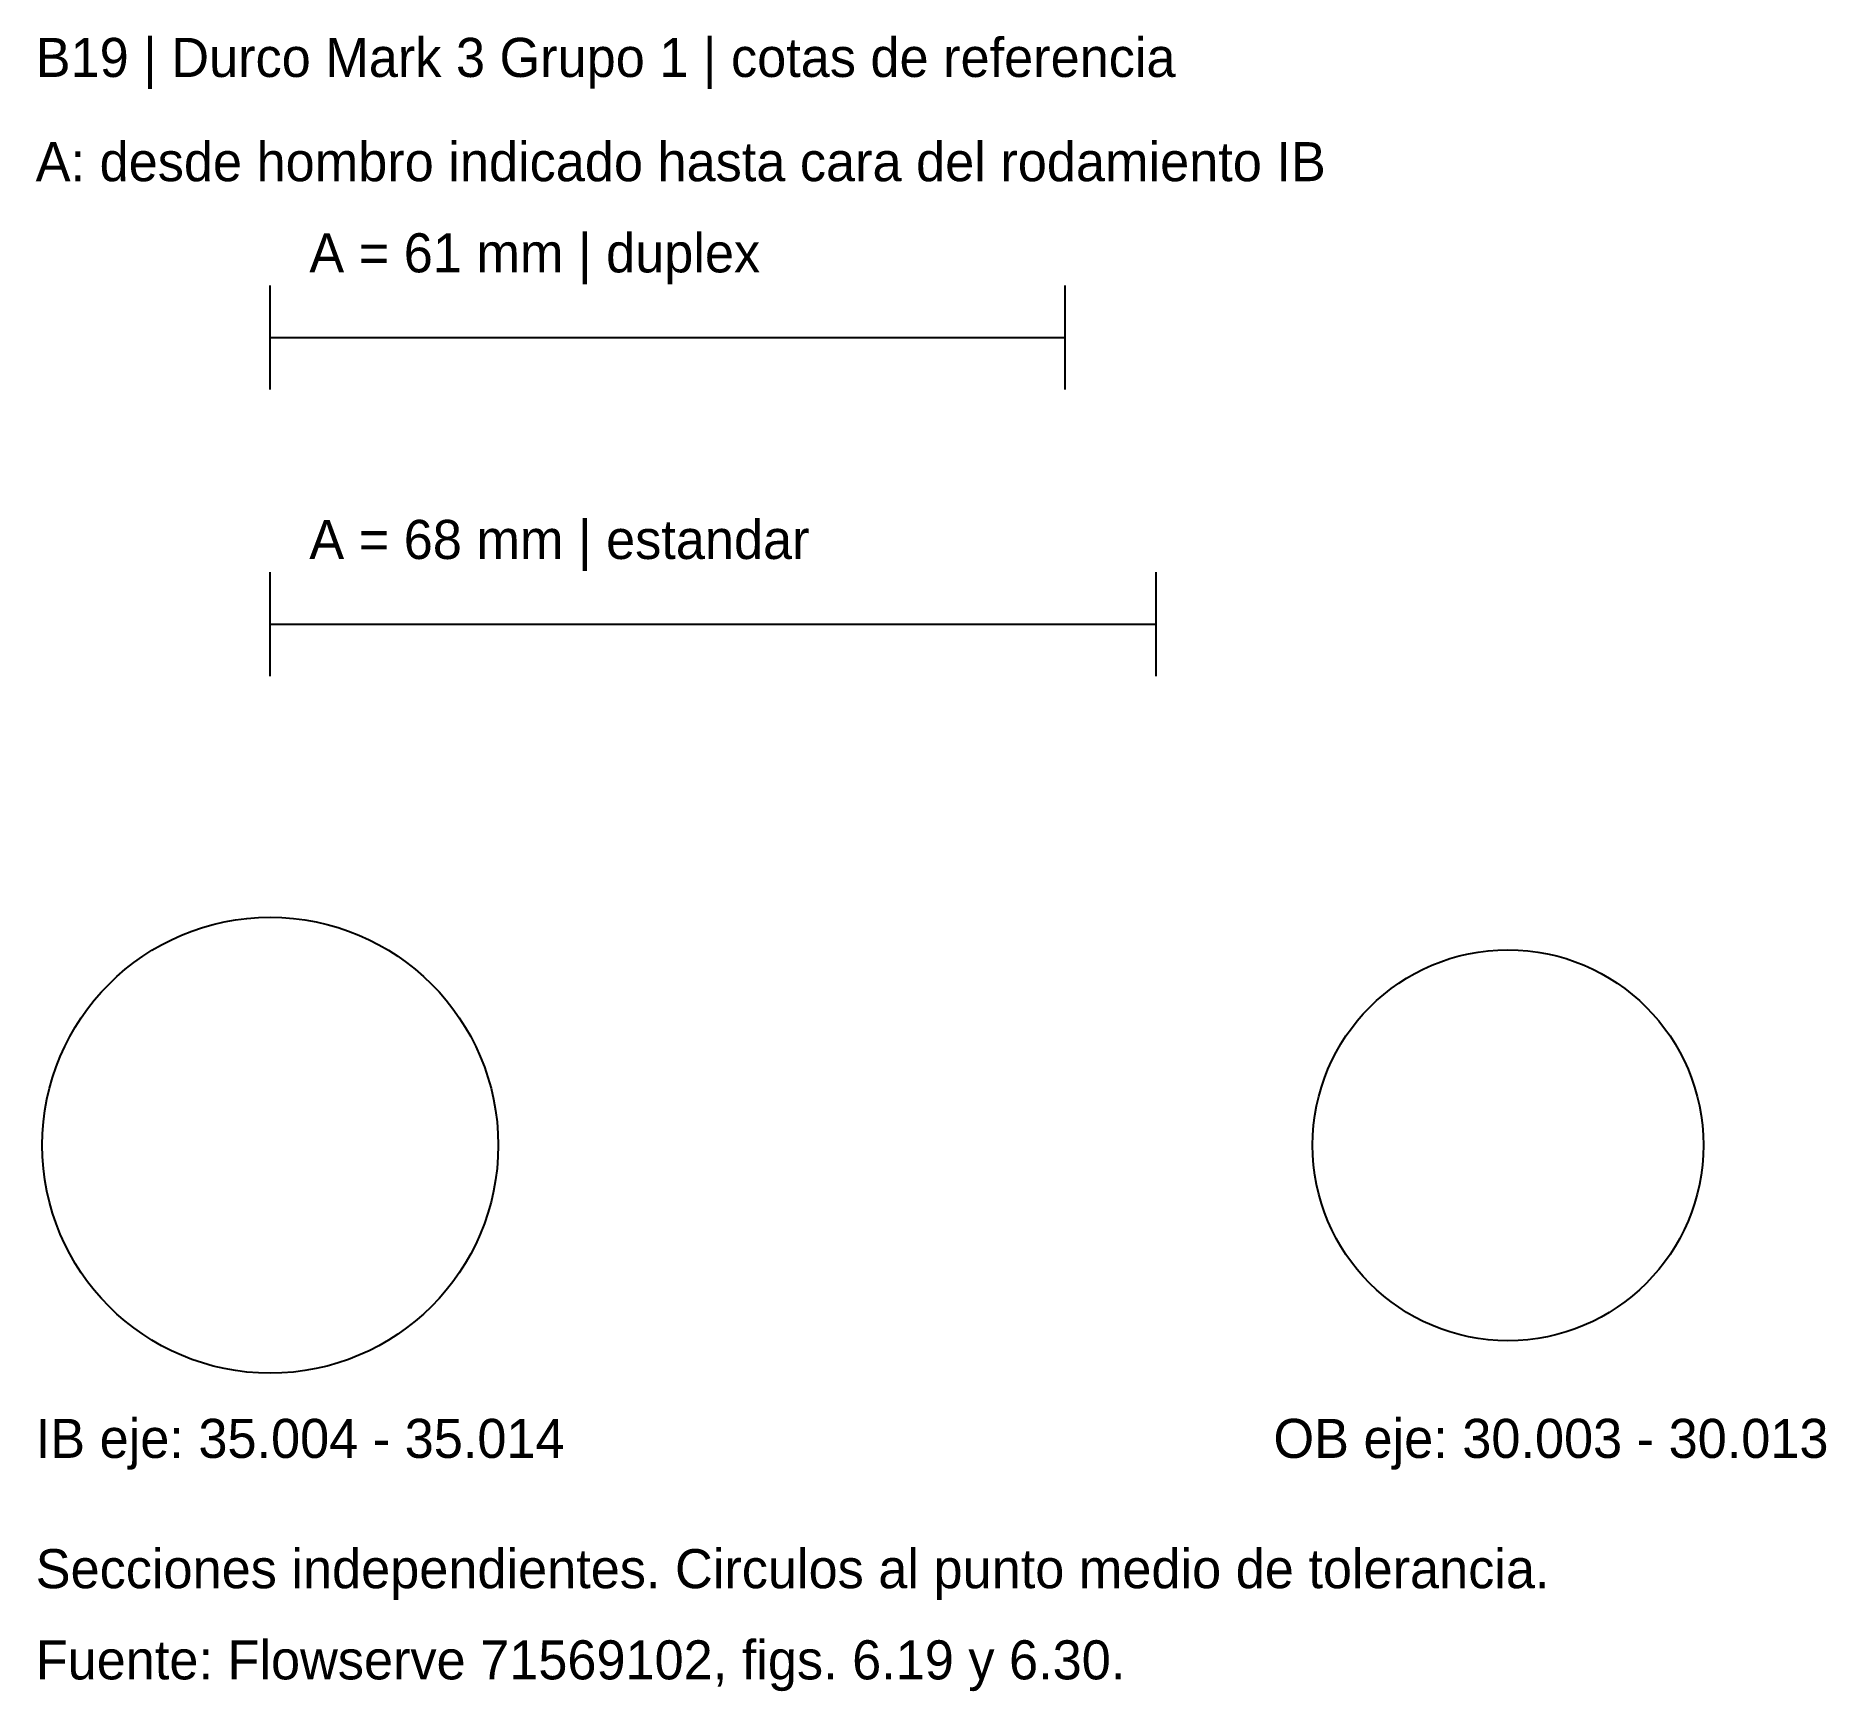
# Model space of a CAD drawing. Header units: millimetres. Extents: x -18 to 119, y -42 to 85.
import ezdxf

# ---------------------------------------------------------------- set-up
doc = ezdxf.new("R2010")
doc.units = ezdxf.units.MM

msp = doc.modelspace()

# ---------------------------------------------------------------- linework, layer by layer
for p, q in [((0, 58), (0, 66)), ((61, 58), (61, 66)), ((0, 62), (61, 62)), ((0, 36), (0, 44)), ((68, 36), (68, 44)), ((0, 40), (68, 40))]:
    msp.add_line(p, q)
for centre, radius in [((0, 0), 17.5), ((95, 0), 15)]:
    msp.add_circle(centre, radius)

# ---------------------------------------------------------------- texts
for s, p in [('B19 | Durco Mark 3 Grupo 1 | cotas de referencia', (-18, 82)), ('A: desde hombro indicado hasta cara del rodamiento IB', (-18, 74)), ('A = 61 mm | duplex', (3, 67)), ('A = 68 mm | estandar', (3, 45)), ('IB eje: 35.004 - 35.014', (-18, -24)), ('OB eje: 30.003 - 30.013', (77, -24)), ('Secciones independientes. Circulos al punto medio de tolerancia.', (-18, -34)), ('Fuente: Flowserve 71569102, figs. 6.19 y 6.30.', (-18, -41))]:
    msp.add_text(s, height=3).set_placement(p)

doc.saveas('drawing.dxf')
